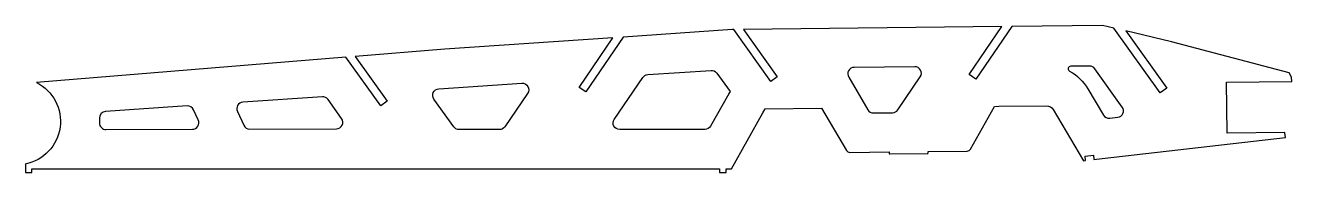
# Model space of a CAD drawing. Header units: millimetres. Extents: x -538 to 435, y -3 to 110.
import ezdxf

# ---------------------------------------------------------------- set-up
doc = ezdxf.new("R2010")
doc.units = ezdxf.units.MM

msp = doc.modelspace()

# ---------------------------------------------------------------- linework, layer by layer
at = {"layer": 'INTERIOR_PROFILES'}
for points in [[(98.43, 77.6, 0.57735), (94.18, 70.05), (108.93, 45.16, 0.267949), (113.29, 42.71), (127.81, 42.87, 0.244698), (131.89, 45.05), (149.14, 70.3, 0.606815), (144.96, 78.12)], [(300.9, 39.38, 0.572104), (304.39, 47.26), (283.38, 76.56, 0.244698), (279.26, 78.64), (264.79, 78.48, 0.773091), (263.86, 74.72, -0.135335), (278.02, 61.07), (289.86, 41.09, 0.295757), (294.73, 38.67)], [(3, 59.05), (2.13, 57.51, 0.000491), (2.1, 57.45), (-11.91, 32.55, -0.270982), (-16.26, 30), (-81.76, 30, -0.602953), (-85.89, 37.82), (-63.97, 69.89, -0.229818), (-60.18, 72.06), (-11.6, 75.35, -0.259682), (-7.2, 73.27)], [(-209.3, 32.09), (-224.5, 53.27, -0.587703), (-220.77, 61.17), (-156.96, 65.5, -0.626257), (-152.49, 57.69), (-169.93, 32.18, -0.247697), (-174.06, 30), (-205.24, 30, -0.241704)], [(-370.56, 33.28, 0.292388), (-366.01, 30.39), (-299.43, 30.61, 0.609535), (-295.39, 38.53), (-305.8, 53.04, 0.259682), (-310.2, 55.11), (-371.31, 50.97, 0.526812), (-375.5, 43.87)], [(-409.22, 45.2, 0.309919), (-414.09, 48.08), (-476.81, 43.83, 0.405439), (-481.46, 38.65, -0.013974), (-481.43, 35.11, 0.42057), (-476.41, 30.02), (-410.08, 30.24, 0.547523), (-405.56, 37.35)]]:
    msp.add_lwpolyline(points, format="xyb", close=True, dxfattribs=at)
at = {"layer": 'OUTER_PROFILES'}
msp.add_lwpolyline([(429.65, 23.97), (429.25, 27.45), (429.22, 27.73), (384.9, 27.23), (384.46, 66.33), (434.51, 66.89), (434.47, 70.23), (432.6, 73.39), (342.12, 97.21), (307.16, 105.51), (338.56, 61.73), (333.52, 58.12), (297.96, 107.7), (289.28, 109.76), (219.42, 108.97), (191.87, 68.65), (186.75, 72.15), (211.85, 108.88), (13.42, 106.64), (39.34, 70.49), (34.31, 66.87), (5.85, 106.55), (5.02, 106.54), (-79.15, 100.84), (-107.89, 58.8), (-113.01, 62.3), (-87.03, 100.31), (-216.2, 91.55), (-284.87, 85.97), (-260.32, 51.74), (-265.36, 48.13), (-292.08, 85.38), (-529.79, 66.06, -0.715351), (-538.39, 3.54), (-538.38, 3), (-538.38, 0), (-538.38, -2.96), (-533.38, -2.96), (-533.38, 0), (-5, 0), (-5, -2.91), (0, -2.91), (0, 0), (4.21, 0), (28.25, 42.75, -0.001202), (28.26, 42.77), (29.95, 45.77), (73.41, 46.26), (92.54, 13.97, 0.267949), (95.15, 12.5), (125.15, 12.84), (125.16, 11.84, 0.414214), (125.67, 11.35), (154.67, 11.68, 0.414214), (155.16, 12.18), (155.15, 13.18), (185.15, 13.52, 0.267949), (187.73, 15.05), (206.12, 47.76), (209.54, 47.8, -0.001811), (209.59, 47.8), (246.12, 48.21, -0.267949), (251.35, 45.27), (274.53, 6.15), (276.16, 6.34), (275.79, 9.57), (282.23, 10.31), (282.6, 7.08), (288.9, 7.81), (288.9, 7.8)], format="xyb", close=True, dxfattribs=at)

doc.saveas('drawing.dxf')
